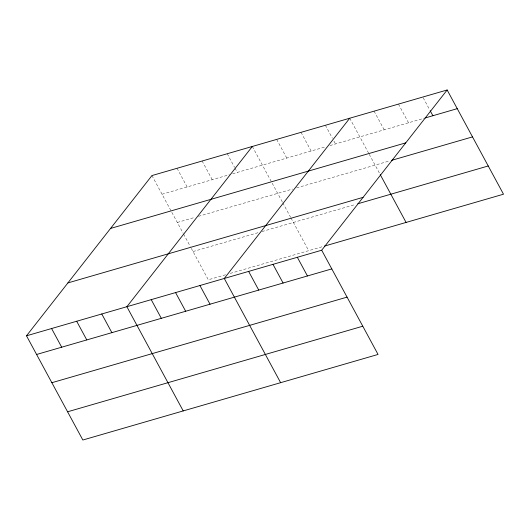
<?xml version="1.0" encoding="UTF-8"?>
<svg xmlns="http://www.w3.org/2000/svg" width="530" height="530" viewBox="0 0 530 530"><rect width="100%" height="100%" fill="white"/><g stroke="black" fill="none" stroke-linecap="round" stroke-linejoin="round"><path stroke-width="0.4" stroke-dasharray="2.65 1.99" d="M162.047 194.238L229.483 174.688M232.624 173.774L326.049 146.691M329.978 145.551L424.252 118.223M177.311 222.461L194.563 217.459M198.485 216.326L292.606 189.038M296.535 187.898L390.02 160.802M193.039 251.545L258.123 232.677M262.039 231.544L355.471 204.461M225.548 274.772L208.303 279.774L190.681 247.185M230.258 273.407L322.81 246.576M423.185 97.758L429.79 109.975M398.447 104.105L408.544 122.781M374.087 111.161L384.19 129.837M349.734 118.223L368.834 153.548M369.225 154.27L380.209 174.575M325.38 125.285L332.376 138.211M333.926 141.086L335.477 143.961M301.027 132.341L311.123 151.017M276.673 139.403L286.77 158.079M252.32 146.465L282.397 202.089M282.788 202.818L290.652 217.36M291.049 218.088L308.665 250.677M227.231 153.74L234.605 167.387M234.995 168.103L237.327 172.416M202.135 161.014L212.232 179.69M177.047 168.288L187.143 186.964M151.951 175.562L171.442 211.609M171.833 212.331L183.208 233.372M183.605 234.094L190.283 246.457"/><path stroke-width="0.79" d="M447.154 89.981L321.697 250.226L378.049 354.438L82.846 440.019L26.5 335.801L151.951 175.562L447.154 89.981L503.5 194.199L324.38 246.119M252.32 146.465L126.869 306.711L183.214 410.922M349.734 118.223L224.283 278.469L280.628 382.68M425.04 117.998L457.251 108.657M110.551 228.443L405.755 142.861M391.597 160.345L472.515 136.886M67.9 282.921L363.096 197.345M357.823 203.772L488.236 165.97M26.5 335.801L321.697 250.226M36.596 354.477L331.8 268.902M51.861 382.706L347.057 297.131M67.588 411.79L362.785 326.215M430.175 110.691L432.897 115.719M380.209 174.575L406.086 222.434M297.343 257.288L307.446 275.964M272.99 264.344L283.086 283.02M248.636 271.406L258.733 290.082M199.929 285.524L210.026 304.2M175.576 292.587L185.672 311.262M151.222 299.649L161.319 318.325M101.773 313.979L111.876 332.654M76.684 321.253L86.781 339.929M51.589 328.527L61.692 347.203"/></g></svg>
